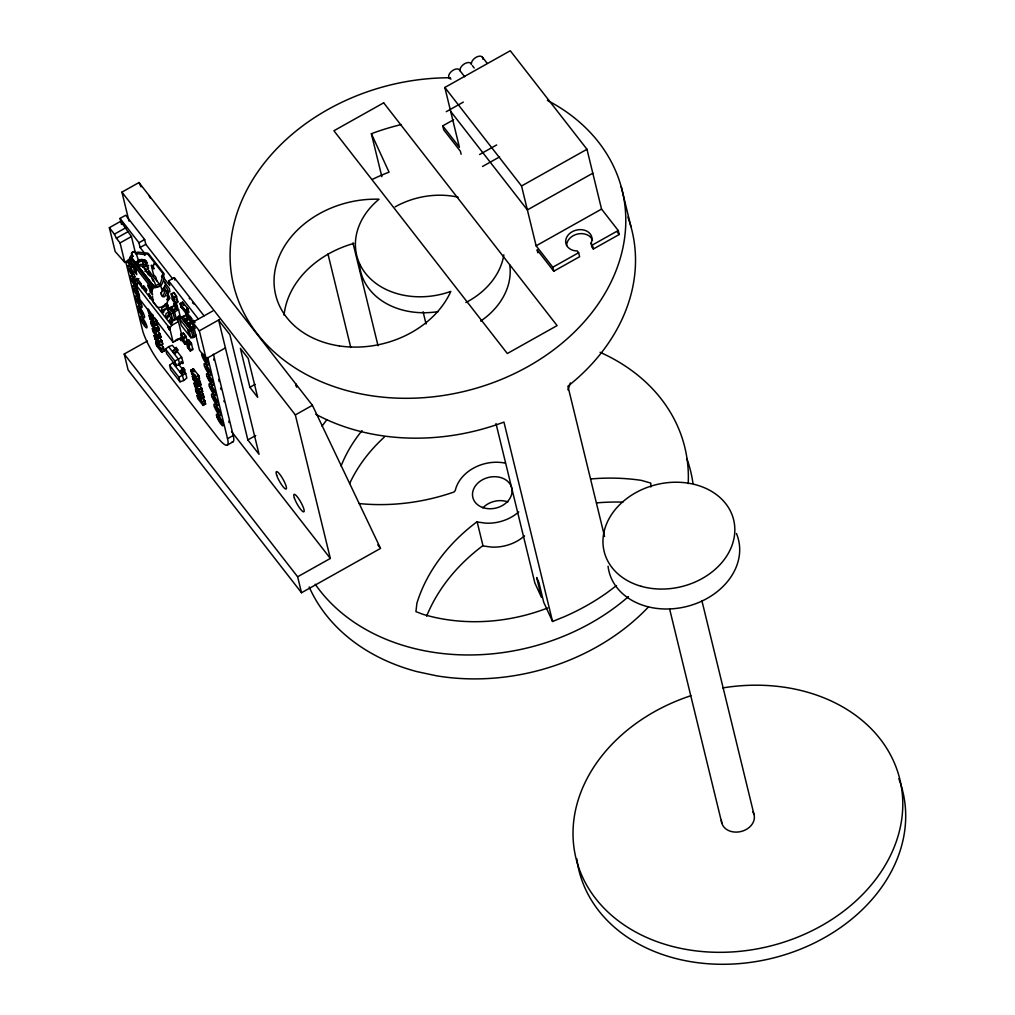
<?xml version="1.0" encoding="UTF-8"?>
<svg xmlns="http://www.w3.org/2000/svg" width="1015" height="1015" viewBox="0 0 1015 1015"><rect width="100%" height="100%" fill="white"/><g stroke="black" fill="none" stroke-linecap="round" stroke-linejoin="round"><path stroke-width="1.5" d="M148.647 284.682C146.312 285.38 150.055 290.721 151.844 287.752M192.482 302.952L193.167 302.889M152.669 296.634L152.453 298.778A1.332 1.053 -13.7 0 0 152.631 299.387L148.837 293.652L149.852 297.839A2.068 1.205 -37.9 0 0 151.869 298.156M153.379 299.552L153.176 301.709A1.332 1.053 -13.7 0 0 153.341 302.318L156.488 306.352A4.009 3.159 -13.7 0 0 161.74 306.796L165.699 304.576A3.667 2.893 -13.7 0 0 167.373 302.648L167.957 294.705A3.667 2.893 -13.7 0 0 167.589 292.523M176.141 364.88L175.468 365.882L173.869 363.522A1.776 1.028 -37.9 0 1 174.034 362.824M151.616 265.397L153.849 268.81M166.968 290.633L165.546 295.149A3.667 2.893 -13.7 0 1 164.455 296.697C161.385 298.461 160.23 291.571 162.882 290.341A3.667 2.893 -13.7 0 0 163.999 288.78L165.42 284.276A3.667 2.893 -13.7 0 0 165.039 282.094M155.587 264.23L155.739 263.596A1.32 0.977 -77.1 0 0 155.498 262.695L148.495 253.699A1.32 0.977 -77.1 0 0 147.086 253.839L146.3 254.029A3.667 2.893 -13.7 0 0 144.092 252.875L138.649 252.215A3.667 2.893 -13.7 0 0 135.896 252.773L134.982 252.405M453.629 119.745L442.743 125.847L459.414 147.276L444.836 87.455L510.279 50.75L586.975 149.281L601.552 209.09L618.236 230.519L619.201 234.503L593.356 249.005L591.935 247.178L590.958 243.194L591.605 241.849A13.335 10.505 -13.7 0 0 582.179 229.733A13.335 10.505 -13.7 0 0 566.078 238.753A13.335 10.505 -13.7 0 0 575.518 250.87L577.218 250.895L578.639 252.722L579.616 256.706L553.771 271.208L537.087 249.792L537.823 252.786M131.772 259.472L132.064 258.305A1.7 1.332 -13.7 0 1 132.927 256.275L131.975 254.181A1.37 1.345 82.5 0 1 132.496 252.316M153.113 286.89L153.405 285.722L132.064 258.305A4.162 2.423 -37.9 0 0 130.605 257.67M183.487 369.13L183.449 367.734L182.903 368.965M173.134 342.233L139.854 299.476L136.454 285.519L138.332 282.652L171.624 325.409L169.733 328.276L173.134 342.233L182.243 337.132L178.45 321.577L176.547 319.129M170.342 318.951L169.404 320.385L171.18 323.62L172.309 322.986L172.448 321.324L180.124 316.046L178.577 309.664L176.953 307.583M175.861 319.408L176.813 317.974M175.658 348.843L173.73 350.035A1.776 1.028 -37.9 0 0 172.994 351.444L174.593 353.804L175.329 353.385L177.942 350.416L176.229 347.511L175.684 348.741M177.105 350.835L175.227 351.964A1.776 1.028 -37.9 0 0 174.491 353.372L174.593 353.804M182.852 369.092L180.936 370.259A1.776 1.028 -37.9 0 0 180.201 371.655L181.799 374.015L184.908 371.16L183.449 367.734M169.213 307.862L173.121 312.886L174.872 320.055L172.728 320.194L169.492 316.033L167.944 309.651L170.698 307.038L175.341 305.502M196.415 335.178L193.053 337.602L190.909 337.741L181.241 325.308L179.68 318.938L180.962 317.149L185.923 315.17M159.355 283.921C165.61 287.105 147.441 288.793 159.901 283.616A1.662 1.32 -13.7 0 0 160.636 282.817L162.083 278.224A1.662 1.32 -13.7 0 0 161.918 277.235L163.732 275.281A1.32 0.977 -77.1 0 0 163.834 273.403L156.83 264.408A1.32 0.977 -77.1 0 0 156.132 264.103L155.65 264.306M135.236 268.252C134.449 269.724 130.44 264.623 132.496 265.702M174.199 350.302L173.083 351.875M144.396 259.612L147.302 263.228L146.02 260.804A1.662 1.32 -13.7 0 0 145.005 260.284L139.562 259.624A1.662 1.32 -13.7 0 0 139.03 259.624L138.928 259.65A1.7 1.37 -26.4 0 0 138.522 259.815C136.492 261.198 137.266 266.729 140.007 266.12A1.7 1.281 -2.4 0 1 140.476 266.006L140.578 265.993A1.662 1.32 -13.7 0 1 141.123 265.981L146.566 266.641A1.662 1.32 -13.7 0 1 147.568 267.173L148.596 268.264L142.709 259.459M183.233 369.435L180.302 372.086M181.989 362.139C184.248 361.67 176.864 366.225 175.95 365.666L166.676 353.74L165.546 349.147L168.642 346.623L172.372 345.316L181.66 357.242L183.233 363.078L182.497 363.497L180.987 361.568M169.594 365.311L172.69 362.786L182.459 375.334L183.728 380.524L179.998 381.83L170.71 369.904L169.594 365.311L178.881 377.225L179.998 381.83M183.728 380.524L186.823 377.999L185.707 373.393L178.285 363.865M616.524 585.579L606.919 592.785A199.993 157.604 -13.7 0 1 564.124 616.79L552.553 621.472L543.71 602.238L538.851 582.305L536.643 577.497L541.503 597.442L534.867 583.016L495.992 423.521M518.716 511.928A38.037 29.981 -13.7 0 1 485.5 523.131L476.771 521.951A181.076 142.696 -13.7 0 0 416.899 603.24L415.934 611.639L422.938 614.303A160.954 126.824 -13.7 0 0 547.745 607.947M524.552 535.857A38.037 29.981 -13.7 0 1 491.323 547.06L482.594 545.88A181.076 142.696 -13.7 0 0 426.63 616.194M174.923 306.733L173.831 303.866L177.739 301.518L175.963 299.235M176.382 309.017L175.938 308.103L172.931 309.829A1.802 1.04 -37.9 0 0 172.03 311.199L176.585 308.877A1.802 1.04 -37.9 0 0 177.485 307.507C178.145 304.805 166.764 292.777 175.468 302.8M176.356 318.507L179.718 316.528M186.456 316.147L186.024 315.246L183.017 316.972A1.802 1.04 -37.9 0 0 182.116 318.342L182.142 318.685M188.13 318.291L188.321 318.164A1.802 1.04 -37.9 0 0 189.221 316.794L187.052 312.315L185.567 313.153L188.13 318.291L185.326 319.89L183.208 316.832M191.289 322.364L190.858 321.451L187.851 323.176A1.802 1.04 -37.9 0 0 186.95 324.546L191.492 322.224A1.802 1.04 -37.9 0 0 192.393 320.854L190.224 316.388L188.739 317.226L189.234 319.243L186.176 321.045A1.802 1.04 -37.9 0 0 185.276 322.415L185.301 322.757M195.058 322.605L193.383 320.461L191.911 321.286L192.406 323.303L189.348 325.105A1.802 1.04 -37.9 0 0 188.447 326.475L188.473 326.83M175.684 349.464L176.229 347.511M178.577 309.664L171.18 313.813L167.944 309.651M195.426 328.01L189.348 331.359L179.68 318.938M181.66 357.242L174.834 361.074L175.95 365.666M185.707 373.393L178.881 377.225M187.686 317.378L184.679 319.116A1.802 1.04 -37.9 0 0 183.778 320.486L185.288 320.004M189.551 324.978L191.657 328.023L194.461 326.437L194.017 325.523L191.01 327.249A1.802 1.04 -37.9 0 0 190.109 328.619L191.619 328.137L190.135 328.923M129.007 221.143L121.927 192.127L139.004 182.548L312.417 405.315L380.549 548.404L301.518 592.735L128.106 369.968L124.223 354.019L147.391 341.027M121.483 224.417L120.024 218.415L125.72 215.231L144.638 239.527L145.805 244.311L172.613 278.757M129.882 259.637L124.82 262.466L115.164 251.517L109.354 227.677L120.734 221.295L131.442 236.546L135.464 253.078M109.354 227.677L114.391 234.161L125.771 227.779M114.391 234.161L116.395 238.22L127.776 231.839M124.82 262.466L120.062 242.928L131.442 236.546M144.904 253.661L140.108 247.508L138.941 242.725L144.638 239.527M140.108 247.508L145.805 244.311M135.35 253.078L136.898 254.055A1.662 1.32 -13.7 0 1 138.04 253.788L143.597 254.461A1.662 1.32 -13.7 0 1 144.599 254.981L144.917 255.399A2.068 1.205 -37.9 0 1 145.297 254.08L145.754 253.471A1.32 0.977 -77.1 0 1 147.188 253.306L154.191 262.314A1.32 0.977 -77.1 0 1 154.432 263.215L153.671 264.839A2.068 1.205 -37.9 0 0 153.29 266.146M140.057 259.65L137.203 262.365L136.619 261.515M141.732 259.282L142.316 260.347L137.596 262.999L138.306 265.879M132.458 265.461L132.242 264.75L132.952 265.486C132.255 261.553 137.799 272.16 135.541 269.533L136.797 274.634L134.462 271.639L136.162 270.675L135.541 268.125M138.167 280.432A1.332 1.053 -13.7 0 1 137.583 280.051L138.915 278.605M446.257 111.688L463.322 102.109M149.053 286.877L150.296 291.99L152.631 294.984L151.387 289.884L153.1 288.92M159.215 285.849L156.944 287.118A4.009 3.159 -13.7 0 1 151.692 286.674L151.121 286.661A1.37 0.647 29.7 0 1 150.207 286.395L129.248 259.485A1.37 0.647 29.7 0 1 129.78 259.244L130.351 259.256A4.009 3.159 -13.7 0 1 131.937 254.993L131.569 254.321A1.37 1.345 82.5 0 1 132.09 252.456L133.612 251.707A1.32 1.281 82.5 0 1 135.363 252.24M160.357 285.202L160.903 284.898A3.667 2.893 -13.7 0 0 162.578 282.969L163.999 278.453A3.667 2.893 -13.7 0 0 163.618 276.27L163.301 275.864M164.049 278.262L169.797 285.634L168.63 280.851L174.314 277.653L204.066 315.868M150.296 291.99L152.009 291.026M171.154 293.944L173.717 292.51L176.382 295.936L177.93 302.318L175.379 303.751L172.702 300.326L171.154 293.944L173.819 297.382L175.379 303.751M171.624 294.591L174.009 298.169L176.572 296.735L173.717 292.51M173.819 297.382L176.382 295.936M157.173 321.755L157.693 323.887L155.13 325.32L149.801 318.469L149.015 315.272L151.578 313.838M149.471 315.335L150.461 319.319L149.471 315.335L151.463 314.219L151.958 314.853M167.856 305.096L168.338 307.088L167.399 308.522L163.973 310.438L163.846 312.1L162.705 312.747L163.314 309.905L167.12 307.393L166.714 305.731L167.856 305.096L166.422 303.257M162.705 312.747L161.271 310.894L162.413 310.26M153.29 317.847L152.516 314.663L153.671 318.862L148.342 312.011L147.556 308.826L152.897 315.678M177.473 307.355L175.988 308.027L175.494 306.01L176.978 305.185M180.099 303.561L182.649 302.127L187.991 308.979L188.765 312.163L186.202 313.597L180.873 306.746L180.099 303.561L185.428 310.412L186.202 313.597M181.317 306.809L181.533 307.608L180.543 303.612L182.535 302.495L183.842 305.109M180.759 304.411L180.543 303.612M156.272 324.191L158.543 327.109L159.317 330.294L156.754 331.74L151.425 324.876L150.639 321.692L153.202 320.258M151.095 321.742L152.085 325.739L151.095 321.742L153.087 320.626M169.53 311.592L166.105 313.508L165.508 316.337L166.942 318.177L168.071 317.543L168.211 315.881L170.495 314.599M175.988 308.027L177.473 307.202M153.976 321.108L155.257 324.94L157.249 323.823L156.729 321.704M156.247 319.839L156.462 320.639L154.47 321.755M155.13 325.32L154.356 322.136L156.919 320.689L154.648 317.784M169.822 314.066L167.538 315.348L166.942 318.177M157.147 330.154L160.218 334.1L160.992 337.284L158.429 338.718L153.1 331.867L152.313 328.682L154.876 327.236M185.542 310.044L187.534 308.928L187.318 308.116L188.321 312.113L186.329 313.229L184.768 309.562L186.329 313.229M154.052 332.565L152.77 328.733L154.762 327.617M185.428 310.412L187.991 308.979M152.986 329.532L152.77 328.733M158.086 327.058L158.86 330.243L156.868 331.359L156.094 328.175L158.086 327.058L157.871 326.259L159.317 330.294M156.754 331.74L155.98 328.543L158.543 327.109M169.746 321.78L170.875 321.146M174.06 319.509L171.776 320.791L171.18 323.62M179.769 316.655L180.264 318.672L178.78 319.497L178.297 317.479L179.655 316.401A1.802 1.04 -37.9 0 0 179.135 316.147M187.737 317.314L189.209 316.477L187.737 317.314L187.242 315.297L188.714 314.46M171.624 325.409L178.45 321.577M158.898 337.018L161.969 340.951L162.743 344.148L160.192 345.582L154.851 338.731L154.077 335.534L156.64 334.1M160.535 337.234L159.545 333.237L160.535 337.234L158.543 338.35L156.982 334.671L158.543 338.35M157.02 335.115L154.737 336.396L155.523 339.581L155.029 336.231M157.769 335.153L159.761 334.036L159.266 333.402M479.6 154.521L496.665 144.955M158.429 338.718L157.655 335.534L160.218 334.1M160.04 336.587L160.992 337.284M192.393 320.702L190.896 321.387L190.414 319.357L191.886 318.532M190.896 321.387L192.381 320.55M161.245 344.745L163.517 347.65L164.29 350.847L161.74 352.281L156.399 345.43L155.625 342.233L158.188 340.799M156.856 345.481L157.071 346.28L156.069 342.296L158.061 341.18M212.769 310.983L192.685 322.25L199.486 350.162L206.159 358.739L225.419 347.929M156.285 343.095L156.069 342.296M158.568 341.814L161.309 340.101L162.743 344.148M161.969 340.951L159.406 342.398L154.077 335.534M159.799 344.567L158.746 341.535M187.559 342.753L184.996 344.186L182.332 340.761L180.772 334.379L183.334 332.945L186.011 336.371L187.369 341.953L184.806 343.387L182.142 339.962M183.246 333.897L183.334 332.945M482.518 166.485L499.583 156.906M160.573 348.069L161.854 351.901L163.846 350.784L162.857 346.8L163.339 350.15M161.081 348.716L163.072 347.599L162.565 346.952M161.74 352.281L160.954 349.097L163.517 347.65M184.996 344.186L183.449 337.805L186.011 336.371M179.592 338.693L181.025 340.532L182.421 339.797L185.085 343.235M206.159 358.739L199.346 330.827L219.43 319.56M186.113 341.23L188.676 339.797L191.34 343.222L192.901 349.604L190.338 351.038L187.673 347.612L186.113 341.23L188.777 344.656L190.338 351.038M177.194 350.67L177.727 349.439M188.777 344.656L191.34 343.222M192.698 348.805L190.148 350.238L187.47 346.813L190.427 350.086M182.142 362.647L180.251 363.636M181.799 374.015L181.71 373.583A1.776 1.028 -37.9 0 1 182.446 372.175L184.946 369.663M190.845 370.234L193.408 368.8L198.75 375.651L199.524 378.849L196.961 380.282L191.632 373.431L190.845 370.234L196.187 377.085L196.961 380.282M192.076 373.482L192.292 374.281L191.302 370.297L193.294 369.168L194.601 371.782M191.518 371.097L191.302 370.297M553.771 271.208L552.794 267.224L536.123 245.808L521.545 185.986L586.975 149.281M197.938 378.722L200.209 381.64L200.983 384.825L198.42 386.258L193.091 379.407L192.304 376.222L194.867 374.776M193.535 379.458L193.751 380.27L192.761 376.273L194.753 375.157M192.977 377.072L192.761 376.273M199.067 378.785L198.077 374.801L199.067 378.785L197.088 379.902L195.514 376.235L197.088 379.902M196.301 376.717L198.293 375.601L197.798 374.954M196.187 377.085L198.75 375.651M198.572 378.151L199.524 378.849M196.403 381.932L194.411 383.048L195.4 387.045L194.918 383.695M197.265 382.059L197.76 385.408L197.265 382.059L198.534 385.89L200.526 384.774L199.536 380.777L199.752 381.577L197.76 382.693M198.42 386.258L197.646 383.074L200.209 381.64M196.085 389.836L195.87 389.037L196.859 393.021L196.644 392.221M198.915 388.834L199.409 392.183L198.915 388.834L200.196 392.665L202.188 391.549L201.186 387.552L201.401 388.364L199.409 389.481M201.858 388.415L202.632 391.6L200.069 393.046L199.295 389.849L201.858 388.415L199.587 385.497M592.811 173.21L527.369 209.915L450.673 111.384M199.422 394.289L197.43 395.419L198.445 398.184M197.925 396.053L198.699 399.25M202.886 395.825L202.645 393.541L203.647 397.537L201.655 398.654L200.082 394.975L201.655 398.654M200.869 395.457L202.86 394.34L202.366 393.693M203.317 394.391L204.091 397.588L201.528 399.022L200.754 395.837L203.317 394.391L201.046 391.486M203.203 405.023L201.642 401.356L203.203 405.023L205.195 403.907L204.205 399.923M202.429 401.839L204.421 400.722M204.865 400.773L205.652 403.97L203.089 405.404L202.315 402.206L204.865 400.773L202.607 397.867M249.88 387.311L240.377 348.361L248.167 358.371L257.67 397.322L249.88 387.311L255.12 384.368M536.123 245.808L601.552 209.09M125.708 261.527L142.823 331.397A28.014 5.76 60.7 0 0 160.662 364.284L217.616 437.44A28.001 5.76 60.7 0 0 227.538 438.696L233.222 435.498L213.404 354.21M227.119 445.166L232.816 441.969M552.794 267.224L578.639 252.722M593.356 249.005L592.379 245.021L618.236 230.519M247.85 439.926L218.682 320.296L229.897 334.684L259.053 454.314L247.85 439.926L255.729 435.498M301.518 592.735L297.636 576.786L330.332 558.44L295.34 414.894L312.417 405.315M144.929 271.348L145.602 271.449M185.276 319.966L183.791 320.639L182.116 318.494M191.607 328.099L190.122 328.784L188.46 326.64M193.497 336.447L193.281 336.549A1.802 1.04 -37.9 0 1 192.228 336.574M181.672 337.906L176.369 339.606M175.303 340.571L180.061 338.807L181.025 340.532M144.435 268.81L147.137 269.14A1.662 1.32 -13.7 0 1 148.152 269.66L150.829 273.111M141.301 284.035L138.877 283.363A1.332 1.053 -13.7 0 1 138.294 282.982L135.147 278.935A4.009 3.159 -13.7 0 1 134.944 276.651M161.829 295.67L163.047 295.644A1.7 1.281 -2.4 0 0 163.352 295.403L163.415 295.327A1.662 1.32 -13.7 0 0 163.643 294.921L165.064 290.404A1.662 1.32 -13.7 0 0 164.887 289.415L163.948 288.159M154.28 275.687L155.346 276.372M148.748 284.708L152.06 290.645L151.387 289.884M170.038 329.659L168.3 326.424L168.947 326.817M137.583 264.611L139.486 264.661A3.667 2.893 -13.7 0 1 141.618 264.395L147.061 265.055A3.667 2.893 -13.7 0 1 147.733 265.194M164.392 281.257L164.176 281.65M169.949 291.876L169.391 288.641L164.709 282.551M482.366 57.119L486.997 63.07M617.348 232.118L619.201 234.503M472.356 65.62L474.208 68.005M451.028 79.081A6.661 3.87 -37.9 0 1 451.282 71.545A6.661 3.87 -37.9 0 1 460.049 70.809L464.68 76.759M590.958 243.194L592.379 245.021M444.836 87.455L521.545 185.986M121.927 192.127L295.34 414.894M377.77 544.839L379.623 547.212M120.024 218.415L138.941 242.725M168.63 280.851L198.369 319.065M188.105 311.313L188.765 312.163M164.722 285.735C168.769 288.666 171.294 300.148 163.91 287.27M185.567 313.153L187.242 315.297M188.739 317.226L190.414 319.357M191.911 321.286L199.346 330.827M190.858 321.451L189.234 319.243L189.627 320.22M194.017 325.523L192.406 323.303L192.99 324.153A1.802 1.04 -37.9 0 0 193.345 323.848M166.98 292.383L169.771 297.687A2.055 1.193 -37.9 0 1 168.376 299.92M135.896 252.773L138.332 259.954M159.901 283.616L162.349 290.81M158.733 283.147L148.558 271.233M164.557 290.747L162.768 288.45L163.377 290.962M173.831 303.866L175.494 306.01M186.379 320.905L188.447 324.064L186.95 324.711L185.288 322.567M175.938 308.103L174.326 305.883L171.269 307.685A1.802 1.04 -37.9 0 0 170.368 309.055L170.393 309.41M191.048 327.376L192.774 329.596L194.525 336.777M168.008 300.668L166.917 299.273L168.059 298.638L166.955 295.517M180.962 317.149L191.302 330.433L193.053 337.602M131.937 254.993L132.927 256.275M173.045 310.044L174.605 312.049L176.356 319.23M116.395 238.22L120.062 242.928M132.064 258.305L153.405 285.722A1.7 1.332 -13.7 0 0 155.942 285.837M177.118 317.352L178.78 319.497M170.38 309.22L172.042 311.364L173.527 310.679L171.472 307.558L171.916 308.459M187.737 331.956L189.348 334.011M166.714 305.731L165.28 303.891L165.686 305.553L161.88 308.065L161.271 310.894M165.128 304.475L168.934 309.359M149.522 286.598L151.07 288.603M148.799 285.837L148.127 285.075L148.634 286.344M149.116 287.042L150.664 289.047M183.537 333.745L186.202 337.17L183.639 338.604L180.974 335.178L183.918 338.439M188.587 340.761L190.363 343.045M145.817 288.818L146.883 290.189M180.772 334.379L183.449 337.805M186.595 341.877L189.259 345.303M136.454 285.519L169.733 328.276M157.693 323.887L157.033 323.024L157.249 323.823M175.494 347.929L176.991 349.858M149.015 315.272L154.356 322.136M150.245 318.52L150.753 319.167M154.749 324.305L155.257 324.94M200.31 383.974L200.983 384.825M200.031 384.127L200.526 384.774M156.094 328.175L155.308 327.693L156.868 331.359M150.639 321.692L155.98 328.543M192.304 376.222L197.646 383.074M151.869 324.94L152.377 325.574M198.039 385.243L198.534 385.89M202.632 391.6L201.972 390.75L202.188 391.549M152.313 328.682L157.655 335.534M182.7 368.153L184.21 370.082M199.295 389.849L193.966 382.998L194.74 386.182L200.069 393.046M231.522 431.502L330.332 558.44M195.185 386.246L195.692 386.88M199.689 392.031L200.196 392.665M203.431 396.725L204.091 397.588M165.546 349.147L174.834 361.074M200.754 395.837L195.413 388.973L196.2 392.171L201.528 399.022M174.707 363.535L176.204 365.463M163.631 349.985L164.29 350.847M205.652 403.97L204.979 403.107L205.195 403.907M155.625 342.233L160.954 349.097M202.315 402.206L196.973 395.355L197.747 398.552L203.089 405.404M161.347 351.266L161.854 351.901M124.223 354.019L297.636 576.786M153.988 275.37L153.405 274.304M193.484 303.269L194.131 304.221M145.703 288.666L145.145 287.752M169.201 327.16L169.924 328.429M135.388 252.266L136.353 254.359M155.764 276.993L156.843 280.724M297.103 386.753L295.746 383.898L296.482 386.969M149.002 195.4L150.372 198.255M139.004 182.548L141.047 186.836M151.54 276.968L148.964 275.179L150.309 275.382M149.37 274.19L146.794 272.401L148.139 272.604M145.97 269.812C142.531 268.937 149.725 271.918 147.936 274.393M145.043 268.62L142.468 266.831L143.8 267.034M401.356 124.54A199.993 157.604 -13.7 0 0 371.376 133.714L389.05 172.169A146.667 115.57 -13.7 0 0 372.302 179.427M182.294 362.685L182.497 363.497M140.248 259.903L140.958 261.388L142.049 260.157L142.519 262.111M153.468 274.367L151.197 265.258M621.205 186.671L630.924 226.548M701.86 600.55L754.005 814.487M669.646 609.114L721.805 823.038M604.559 536.504L567.918 386.207A199.993 157.604 -13.7 0 0 627.879 217.109M461.127 154.255L460.391 151.26L443.72 129.844L442.743 125.847M552.553 621.472L503.947 422.088A199.993 157.604 -13.7 0 1 315.779 414.247M477.113 521.71L482.95 545.626M423.077 311.732L426.059 324.001M371.376 133.714L381.843 176.661M352.979 242.966L378.024 345.709M327.959 253.953L350.771 347.511M207.72 357.407L227.538 438.696M189.31 298.156L189.488 298.918M193.383 320.461L193.878 322.478M190.224 316.388L190.719 318.406M187.293 309.347L187.813 311.465M182.649 302.127L183.436 305.312M189.348 331.359L190.909 337.741M174.314 277.653L174.897 280.051M188.676 339.797L189.45 342.994M201.922 401.191L202.442 403.323M193.408 368.8L193.928 370.932M193.294 369.168L193.814 371.3M175.303 303.041L175.798 305.058M191.797 370.932L192.317 373.063M171.18 313.813L172.728 320.194M179.68 364.36L178.412 359.183L168.718 346.914M160.827 292.599L161.448 295.162M153.861 268.696L153.227 266.07A2.068 1.205 -37.9 0 1 153.608 264.75L154.826 263.71A1.32 0.977 -77.1 0 1 155.523 264.027L162.527 273.022A1.32 0.977 -77.1 0 1 162.768 273.923A1.37 1.015 -77.1 0 1 162.425 274.9L161.981 275.496A2.068 1.205 -37.9 0 0 161.601 276.816M175.468 365.882L175.367 365.451A1.776 1.028 -37.9 0 1 176.103 364.042M155.536 287.232C156.792 284.086 148.964 272.413 153.202 281.155M151.996 287.93L151.692 286.674L153.405 285.722A4.162 2.423 -37.9 0 0 151.946 285.088A1.37 0.647 29.7 0 1 151.032 284.822L130.072 257.899A1.37 0.647 29.7 0 1 130.605 257.67M152.466 298.626L152.796 300.021M142.316 260.347L143.394 264.737M157.845 327.477L158.365 329.609M159.025 341.37L160.192 345.582M143.28 286.078L146.262 291.28L146.02 289.592A1.37 0.799 -37.9 0 0 146.617 290.011M153.265 329.38L153.785 331.499M141.186 284.137L141.529 285.532L139.753 282.297M141.783 287.461L140.768 283.274L136.898 278.313L137.203 279.569M133.206 266.526L134.462 271.639M178.221 317.467L178.386 316.249A1.802 1.04 -37.9 0 1 178.78 316.147M650.856 486.997L650.767 483.089L641.429 480.387A181.076 142.696 -13.7 0 0 590.755 478.966M547.364 100.371A199.993 157.604 -13.7 0 1 535.92 361.898A199.993 157.604 -13.7 0 1 235.366 291.762A199.993 157.604 -13.7 0 1 450.432 77.762M509.758 264.991A73.334 57.792 -13.7 0 1 480.679 321.095M503.821 254.803A73.334 57.792 -13.7 0 1 465.86 302.533M438.366 311.567A73.334 57.792 -13.7 0 1 359.411 263.875M395.139 206.857A73.334 57.792 -13.7 0 1 458.095 197.189M284.06 315.183A92.302 72.737 -13.7 0 1 353.778 243.422M600.081 352.294A199.993 157.604 -13.7 0 1 688.195 483.622M628.501 596.566A199.993 157.604 -13.7 0 1 315.246 584.234M322.034 426.173A199.993 157.604 -13.7 0 1 326.728 419.918M648.395 607.008A199.993 157.604 -13.7 0 1 436.425 675.787L417.051 671.638A199.993 157.604 -13.7 0 1 309.169 586.949M686.863 458.678A199.993 157.604 -13.7 0 1 692.979 483.419M482.874 507.855A19.995 15.758 -13.7 0 1 507.893 501.93M752.927 811.949A16.671 13.132 -13.7 0 1 741.432 831.412A16.671 13.132 -13.7 0 1 721.411 820.31M722.769 687.916A166.663 131.328 -13.7 0 1 891.868 852.537A166.663 131.328 -13.7 0 1 616.942 919.755A166.663 131.328 -13.7 0 1 690.86 695.719M898.846 778.759A166.663 131.328 -13.7 0 1 772.796 958.109A166.663 131.328 -13.7 0 1 576.774 858.715M736.421 533.471A66.66 52.539 -13.7 0 1 687.079 606.399A66.66 52.539 -13.7 0 1 608.061 566.23M596.579 502.894A181.076 142.696 -13.7 0 1 622.918 502.133M349.642 483.546A160.954 126.824 -13.7 0 1 384.317 437.11M505.394 463.157A38.037 29.981 -13.7 0 0 455.253 490.562L454.06 491.983A178.551 140.704 -13.7 0 1 358.967 503.541M341.091 465.961A160.954 126.824 -13.7 0 1 362.012 430.601M570.354 382.934A178.551 140.704 -13.7 0 1 567.918 389.836M174.808 319.23A1.802 1.04 -37.9 0 1 174.44 319.23M205.855 357.927A6.661 1.37 60.7 0 1 207.732 364.956A6.661 1.37 60.7 0 1 201.909 355.707A6.661 1.37 60.7 0 1 204.954 356.493M213.683 359.145A6.661 1.37 60.7 0 1 214.051 360.325M218.618 379.407A6.661 1.37 60.7 0 1 219.126 381.462M220.521 388.149A6.661 1.37 60.7 0 1 221.092 389.532M223.922 400.836A6.661 1.37 60.7 0 1 224.061 401.724M228.87 421.098A6.661 1.37 60.7 0 1 228.908 422.519M128.309 259.307A3.337 0.685 60.7 0 1 130.478 264.154A3.337 0.685 60.7 0 1 127.586 260.449M129.615 259.992A6.661 1.37 60.7 0 1 132.026 267.123A6.661 1.37 60.7 0 1 127.116 261.096M134.729 276.6A6.661 1.37 60.7 0 1 129.857 271.728A6.661 1.37 60.7 0 1 128.968 266.006A6.661 1.37 60.7 0 1 134.602 275.712M139.575 297.395A6.661 1.37 60.7 0 1 134.272 290.962A6.661 1.37 60.7 0 1 134.145 286.471A6.661 1.37 60.7 0 1 139.537 295.974M233.222 435.498A28.001 5.76 60.7 0 1 232.004 442.071M143.572 287.892A2.068 1.205 -37.9 0 1 141.808 287.448M144.625 286.293A1.37 0.799 -37.9 0 1 143.293 286.065M133.206 251.847A1.32 1.281 82.5 0 1 134.957 252.38M148.33 265.448A3.667 2.893 -13.7 0 1 148.698 265.664M460.049 70.809A6.661 3.87 -37.9 0 1 464.769 63.628A6.661 3.87 -37.9 0 1 471.429 64.427A6.661 3.87 -37.9 0 1 476.898 56.865A6.661 3.87 -37.9 0 1 482.874 59.187M566.624 245.529A13.335 10.505 -13.7 0 1 578.004 233.932A13.335 10.505 -13.7 0 1 592.532 240.339M167.729 326.741L169.607 330.027L167.818 326.678M169.467 312.024L170.139 313.166L169.556 312.036M187.547 329.444L188.219 330.586L187.635 329.456M383.683 102.832L333.91 130.757L507.322 353.524L557.095 325.599L383.683 102.832M148.507 309.512L149.002 312.861L148.507 309.512M188.866 340.596L186.303 342.03L188.98 345.455L191.531 344.022L188.866 340.596M339.226 345.912A92.302 72.737 -13.7 0 0 450.812 291.419A73.334 57.792 -13.7 0 1 365.349 273.137A73.334 57.792 -13.7 0 1 379.039 199.232A92.302 72.737 -13.7 0 0 276.245 265.017A92.302 72.737 -13.7 0 0 339.226 345.912M482.493 507.449A19.995 15.758 -13.7 0 0 512.067 490.854A19.995 15.758 -13.7 0 0 482.277 479.867A19.995 15.758 -13.7 0 0 482.493 507.449M641.201 586.302A66.66 52.539 -13.7 0 0 734.568 525.009A66.66 52.539 -13.7 0 0 630.899 495.625A66.66 52.539 -13.7 0 0 641.201 586.302M294.388 498.061A9.998 2.055 60.7 0 0 303.409 511.839A9.998 2.055 60.7 0 0 299.146 499.393A9.998 2.055 60.7 0 0 294.388 498.061M276.689 475.274A9.998 2.055 60.7 0 0 285.71 489.065A9.998 2.055 60.7 0 0 281.434 476.619A9.998 2.055 60.7 0 0 276.689 475.274M203.546 357.686A3.337 0.685 60.7 0 0 206.553 362.152A3.337 0.685 60.7 0 0 204.992 357.864A3.337 0.685 60.7 0 0 203.546 357.686M206.007 367.811A3.337 0.685 60.7 0 0 209.014 372.289A3.337 0.685 60.7 0 0 207.453 367.988A3.337 0.685 60.7 0 0 206.007 367.811M204.522 366.25A6.661 1.37 60.7 0 0 210.536 375.207A6.661 1.37 60.7 0 0 207.415 366.618A6.661 1.37 60.7 0 0 204.522 366.25M208.481 377.935A3.337 0.685 60.7 0 0 211.488 382.414A3.337 0.685 60.7 0 0 209.927 378.113A3.337 0.685 60.7 0 0 208.481 377.935M206.997 376.387A6.661 1.37 60.7 0 0 213.01 385.345A6.661 1.37 60.7 0 0 209.889 376.743A6.661 1.37 60.7 0 0 206.997 376.387M210.942 388.06A3.337 0.685 60.7 0 0 213.962 392.539A3.337 0.685 60.7 0 0 212.401 388.25A3.337 0.685 60.7 0 0 210.942 388.06M209.458 386.512A6.661 1.37 60.7 0 0 215.485 395.469A6.661 1.37 60.7 0 0 212.363 386.88A6.661 1.37 60.7 0 0 209.458 386.512M213.416 398.197A3.337 0.685 60.7 0 0 216.423 402.676A3.337 0.685 60.7 0 0 214.863 398.375A3.337 0.685 60.7 0 0 213.416 398.197M211.932 396.637A6.661 1.37 60.7 0 0 217.946 405.594A6.661 1.37 60.7 0 0 214.825 397.005A6.661 1.37 60.7 0 0 211.932 396.637M215.891 408.322A3.337 0.685 60.7 0 0 218.897 412.801A3.337 0.685 60.7 0 0 217.337 408.499A3.337 0.685 60.7 0 0 215.891 408.322M214.406 406.774A6.661 1.37 60.7 0 0 220.42 415.719A6.661 1.37 60.7 0 0 217.299 407.129A6.661 1.37 60.7 0 0 214.406 406.774M218.352 418.446A3.337 0.685 60.7 0 0 221.359 422.925A3.337 0.685 60.7 0 0 219.798 418.637A3.337 0.685 60.7 0 0 218.352 418.446M216.867 416.899A6.661 1.37 60.7 0 0 222.881 425.856A6.661 1.37 60.7 0 0 219.76 417.267A6.661 1.37 60.7 0 0 216.867 416.899M129.78 269.876A3.337 0.685 60.7 0 0 132.787 274.355A3.337 0.685 60.7 0 0 131.227 270.053A3.337 0.685 60.7 0 0 129.78 269.876M132.242 280A3.337 0.685 60.7 0 0 135.249 284.479A3.337 0.685 60.7 0 0 133.688 280.191A3.337 0.685 60.7 0 0 132.242 280M130.757 278.453A6.661 1.37 60.7 0 0 136.771 287.41A6.661 1.37 60.7 0 0 133.65 278.82A6.661 1.37 60.7 0 0 130.757 278.453M134.716 290.138A3.337 0.685 60.7 0 0 137.723 294.616A3.337 0.685 60.7 0 0 136.162 290.315A3.337 0.685 60.7 0 0 134.716 290.138M137.177 300.262A3.337 0.685 60.7 0 0 140.197 304.741A3.337 0.685 60.7 0 0 138.636 300.44A3.337 0.685 60.7 0 0 137.177 300.262M135.693 298.714A6.661 1.37 60.7 0 0 141.719 307.659A6.661 1.37 60.7 0 0 138.598 299.07A6.661 1.37 60.7 0 0 135.693 298.714M139.651 310.387A3.337 0.685 60.7 0 0 142.658 314.866A3.337 0.685 60.7 0 0 141.098 310.577A3.337 0.685 60.7 0 0 139.651 310.387M138.167 308.839A6.661 1.37 60.7 0 0 144.181 317.796A6.661 1.37 60.7 0 0 141.06 309.194A6.661 1.37 60.7 0 0 138.167 308.839M142.125 320.512A3.337 0.685 60.7 0 0 145.132 324.99A3.337 0.685 60.7 0 0 143.572 320.702A3.337 0.685 60.7 0 0 142.125 320.512M140.641 318.964A6.661 1.37 60.7 0 0 146.655 327.921A6.661 1.37 60.7 0 0 143.534 319.332A6.661 1.37 60.7 0 0 140.641 318.964"/></g></svg>
